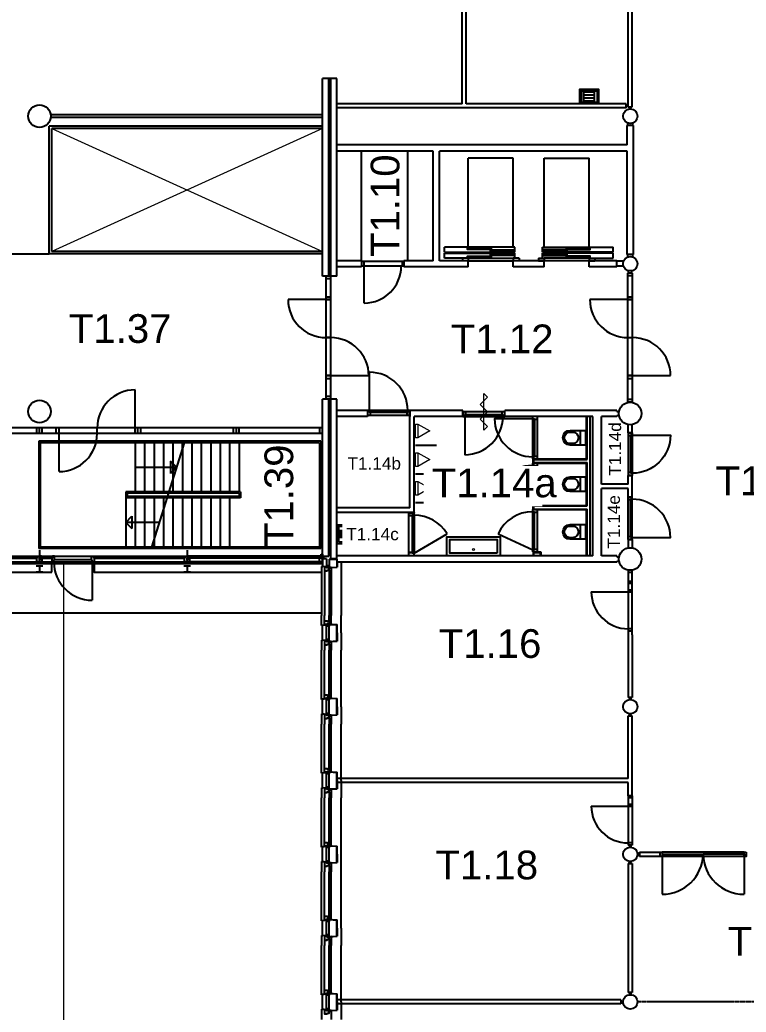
# Model space of a CAD drawing. Header units: millimetres. Extents: x 23647 to 142943, y 5934 to 71269.
# Drawn here: x 83399 to 101102, y 34670 to 58868 of the extents above; entities that cross this region are included whole.
import ezdxf
from ezdxf.enums import TextEntityAlignment as Align

# ---------------------------------------------------------------- set-up
doc = ezdxf.new("R2010")
doc.units = ezdxf.units.MM
doc.linetypes.add('HIDDEN2', pattern=[4.7625, 3.175, -1.5875])
doc.layers.get('0').update_dxf_attribs({"linetype": 'CONTINUOUS'})
for name, color, linetype in [('AL2100_BUITENWANDEN', 3, 'CONTINUOUS'), ('AL2200_BINNENWANDEN', 2, 'CONTINUOUS'), ('AL2400_TRAPPEN', 1, 'CONTINUOUS'), ('AL2800_KONSTRUKTIES', 1, 'CONTINUOUS'), ('AL3100_BUITENWANDOPENING', 1, 'CONTINUOUS'), ('AL3200_BINNENWANDOPENING', 1, 'CONTINUOUS'), ('AL3500_TOEBEHOREN-KOZIJNEN', 1, 'CONTINUOUS'), ('AL4600_RUIMTENUMMERS', 2, 'CONTINUOUS'), ('AL6600_LIFTEN-DISTRIBUTIE', 3, 'CONTINUOUS'), ('AL7200_INR-GEBRUIKSRUIMTEN', 1, 'CONTINUOUS'), ('AL7400_SANITAIR', 1, 'CONTINUOUS'), ('AL8100_INRVERKEERSRUIMTE', 250, 'HIDDEN2')]:
    doc.layers.add(name, color=color, linetype=linetype)
doc.layers.add('AL2300-VLOEREN', color=8, linetype='CONTINUOUS', lineweight=0)
doc.styles.add('Arial', font='arial.ttf')

# ---------------------------------------------------------------- blocks, each defined once
blk = doc.blocks.new('AH74UG')
for p, q in [((-131, -40), (-131, -320)), ((-131, -65), (131, -65)), ((-131, -140), (131, -140)), ((-131, -214), (131, -214)), ((131, -40), (131, -320)), ((-131, -289), (131, -289))]:
    blk.add_line(p, q)
blk.add_lwpolyline([(-230, 0), (230, 0), (230, -40), (-230, -40)], close=True)
for points in [[(230, -40), (230, -360), (-230, -360), (-230, -40)], [(190, -40), (190, -320), (-190, -320), (-190, -40)]]:
    blk.add_lwpolyline(points)
blk = doc.blocks.new('AH28HA16')
for points in [[(-80, 76), (80, 76)], [(0, -76), (0, 76)], [(-80, -76), (80, -76)]]:
    blk.add_lwpolyline(points)
blk = doc.blocks.new('WAND TOILET')
at = {"linetype": 'Continuous'}
blk.add_line((120, -180), (120, 180), dxfattribs=at)
for points in [[(370, 180), (0, 180), (0, -180), (370, -180, 1)], [(370, -140, 1), (370, 140), (310, 140, 1), (310, -140)]]:
    blk.add_lwpolyline(points, format="xyb", close=True, dxfattribs=at)
blk = doc.blocks.new('deur2')
at = {"color": 0}
for points in [[(234795, 62689), (234795, 62589), (234745, 62589), (234745, 62689)], [(236845, 62689), (236845, 62589), (236795, 62589), (236795, 62689)]]:
    blk.add_lwpolyline(points, close=True, dxfattribs=at)
at = {"color": 0, "flags": 128}
for points in [[(234795, 62639), (234795, 61664)], [(234795, 62639), (235795, 62639)], [(236795, 62639), (235795, 62639)], [(236795, 62639), (236795, 61664)]]:
    blk.add_lwpolyline(points, dxfattribs=at)
at = {"color": 0}
for centre, start, end in [((234798, 62661), 269.7918, 358.7578), ((236791, 62661), 181.2422, 270.2082)]:
    blk.add_arc(centre, 997, start, end, dxfattribs=at)

msp = doc.modelspace()

# ---------------------------------------------------------------- linework, layer by layer
at = {"layer": 'AL2100_BUITENWANDEN'}
for p, q in [((90777, 52619), (90777, 57439)), ((91127, 57439), (90777, 57439)), ((90927, 52619), (90927, 57439)), ((90977, 52619), (90977, 57439)), ((91127, 52619), (91127, 57439)), ((90927, 52619), (90777, 52619)), ((91127, 52619), (90977, 52619)), ((90777, 45788), (90777, 49619)), ((90927, 49619), (90777, 49619)), ((90927, 45788), (90927, 49619)), ((90977, 45724), (90977, 49619)), ((91127, 49619), (90977, 49619)), ((91127, 45724), (91127, 49619)), ((90777, 45788), (90927, 45788)), ((90882, 45528), (90755, 45541)), ((90755, 45541), (90755, 44344)), ((90881, 45525), (90755, 45538)), ((90777, 45728), (90777, 45543)), ((90877, 45728), (90777, 45728)), ((90877, 45529), (90781, 45538)), ((90877, 45728), (90877, 45529)), ((90937, 45714), (90937, 45512)), ((90937, 45714), (91127, 45714)), ((90937, 45512), (91127, 45522)), ((90937, 45509), (91130, 45519)), ((91127, 45724), (90977, 45724)), ((91127, 45714), (91127, 45522)), ((91130, 45644), (91130, 45519)), ((91230, 45644), (91230, 44344)), ((90755, 44096), (90755, 44344)), ((91230, 43919), (91230, 44344)), ((90881, 44112), (90755, 44099)), ((90882, 44109), (90755, 44096)), ((90777, 43743), (90777, 44094)), ((90877, 44109), (90781, 44099)), ((90877, 43729), (90877, 44109)), ((90937, 44129), (91130, 44119)), ((90937, 43712), (90937, 44126)), ((90937, 44126), (91127, 44116)), ((91127, 43722), (91127, 44116)), ((91130, 43919), (91130, 44119)), ((91130, 43919), (91130, 43719)), ((91230, 43919), (91230, 43493)), ((90755, 43741), (90755, 43493)), ((90882, 43728), (90755, 43741)), ((90881, 43725), (90755, 43738)), ((90877, 43729), (90781, 43738)), ((90937, 43712), (91127, 43722)), ((90937, 43709), (91130, 43719)), ((90755, 42296), (90755, 42544)), ((91230, 42119), (91230, 42544)), ((90881, 42312), (90755, 42299)), ((90882, 42309), (90755, 42296)), ((90777, 41943), (90777, 42294)), ((90877, 42309), (90781, 42299)), ((90877, 41929), (90877, 42309)), ((90937, 42329), (91130, 42319)), ((90937, 41912), (90937, 42326)), ((90937, 42326), (91127, 42316)), ((91127, 41922), (91127, 42316)), ((91130, 42119), (91130, 42319)), ((91130, 42119), (91130, 41919)), ((91230, 42119), (91230, 41693)), ((90755, 41941), (90755, 41693)), ((90882, 41928), (90755, 41941)), ((90881, 41925), (90755, 41938)), ((90877, 41929), (90781, 41938)), ((90937, 41912), (91127, 41922)), ((90937, 41909), (91130, 41919)), ((90755, 40496), (90755, 40744)), ((91230, 40319), (91230, 40744)), ((90881, 40512), (90755, 40499)), ((90882, 40509), (90755, 40496)), ((90777, 40143), (90777, 40494)), ((90877, 40509), (90781, 40499)), ((90877, 40129), (90877, 40509)), ((90937, 40529), (91130, 40519)), ((90937, 40112), (90937, 40526)), ((90937, 40526), (91127, 40516)), ((91127, 40122), (91127, 40516)), ((91130, 40319), (91130, 40519)), ((91130, 40319), (91130, 40119)), ((91230, 40319), (91230, 39893)), ((90755, 40141), (90755, 39893)), ((90882, 40128), (90755, 40141)), ((90881, 40125), (90755, 40138)), ((90877, 40129), (90781, 40138)), ((90937, 40112), (91127, 40122)), ((90937, 40109), (91130, 40119)), ((90755, 38696), (90755, 38944)), ((90937, 38729), (91130, 38719)), ((90937, 38312), (90937, 38726)), ((90937, 38726), (91127, 38716)), ((91130, 38519), (91130, 38719)), ((91230, 38093), (91230, 38944)), ((90881, 38712), (90755, 38699)), ((90882, 38709), (90755, 38696)), ((90777, 38343), (90777, 38694)), ((90877, 38709), (90781, 38699)), ((90877, 38329), (90877, 38709)), ((91127, 38322), (91127, 38716)), ((91130, 38519), (91130, 38319)), ((90755, 38341), (90755, 38093)), ((90882, 38328), (90755, 38341)), ((90881, 38325), (90755, 38338)), ((90877, 38329), (90781, 38338)), ((90937, 38312), (91127, 38322)), ((90937, 38309), (91130, 38319)), ((90755, 36896), (90755, 37144)), ((91230, 36719), (91230, 37144)), ((90881, 36912), (90755, 36899)), ((90882, 36909), (90755, 36896)), ((90777, 36543), (90777, 36894)), ((90877, 36909), (90781, 36899)), ((90877, 36529), (90877, 36909)), ((90937, 36929), (91130, 36919)), ((90937, 36512), (90937, 36926)), ((90937, 36926), (91127, 36916)), ((91127, 36522), (91127, 36916)), ((91130, 36719), (91130, 36919)), ((90755, 36541), (90755, 36293)), ((90882, 36528), (90755, 36541)), ((91130, 36719), (91130, 36519)), ((91230, 36719), (91230, 36293)), ((90881, 36525), (90755, 36538)), ((90877, 36529), (90781, 36538)), ((90937, 36512), (91127, 36522)), ((90937, 36509), (91130, 36519)), ((90755, 35096), (90755, 35344)), ((91230, 34919), (91230, 35344)), ((90881, 35112), (90755, 35099)), ((90882, 35109), (90755, 35096)), ((90777, 34743), (90777, 35094)), ((90877, 35109), (90781, 35099)), ((90877, 34729), (90877, 35109)), ((90937, 35129), (91130, 35119)), ((90937, 34712), (90937, 35126)), ((90937, 35126), (91127, 35116)), ((91127, 34722), (91127, 35116)), ((91130, 34919), (91130, 35119)), ((91130, 34919), (91130, 34719)), ((91230, 34919), (91230, 34493)), ((90755, 34741), (90755, 34493)), ((90882, 34728), (90755, 34741)), ((90881, 34725), (90755, 34738)), ((90877, 34729), (90781, 34738)), ((90937, 34712), (91127, 34722)), ((90937, 34709), (91130, 34719))]:
    msp.add_line(p, q, dxfattribs=at)
for centre, radius in [((83877, 56519), 275), ((98277, 56519), 175), ((98277, 52919), 175), ((83877, 49319), 275), ((98277, 42119), 175), ((98277, 38519), 175), ((98277, 34919), 175)]:
    msp.add_circle(centre, radius, dxfattribs=at)
at = {"layer": 'AL2100_BUITENWANDEN', "ltscale": 50}
for centre in [(98277, 49269), (98277, 45719)]:
    msp.add_circle(centre, 275, dxfattribs=at)
at = {"layer": 'AL2100_BUITENWANDEN'}
for centre, start, end in [((90782, 45543), 180, 264.2894), ((90782, 44094), 95.7106, 180), ((90782, 43743), 180, 264.2894), ((90782, 42294), 95.7106, 180), ((90782, 41943), 180, 264.2894), ((90782, 40494), 95.7106, 180), ((90782, 40143), 180, 264.2894), ((90782, 38694), 95.7106, 180), ((90782, 38343), 180, 264.2894), ((90782, 36894), 95.7106, 180), ((90782, 36543), 180, 264.2894), ((90782, 35094), 95.7106, 180), ((90782, 34743), 180, 264.2894)]:
    msp.add_arc(centre, 5, start, end, dxfattribs=at)
at = {"layer": 'AL2200_BINNENWANDEN'}
for p, q in [((94177, 56819), (94177, 61344)), ((94277, 56819), (94277, 61344)), ((98227, 56744), (98227, 59894)), ((98327, 56744), (98327, 59894)), ((94177, 56819), (91127, 56819)), ((98177, 56719), (91127, 56719)), ((98177, 56819), (94277, 56819)), ((98177, 56719), (98177, 56819)), ((98227, 56787), (98177, 56787)), ((98227, 56751), (98177, 56751)), ((98227, 56744), (98327, 56744)), ((98259, 56693), (98259, 56744)), ((98295, 56693), (98295, 56744)), ((90777, 56549), (84150, 56549)), ((90777, 56489), (84150, 56489)), ((84117, 53159), (84117, 56279)), ((90777, 56279), (84117, 56279)), ((84177, 53219), (84177, 56219)), ((90777, 56219), (84177, 56219)), ((98352, 56294), (98202, 56294)), ((98202, 55819), (98202, 56294)), ((98217, 56294), (98217, 56354)), ((98337, 56294), (98337, 56354)), ((98352, 53144), (98352, 56294)), ((98202, 55819), (91127, 55819)), ((93477, 55669), (91127, 55669)), ((93477, 52994), (93477, 55669)), ((93627, 52994), (93627, 55669)), ((98202, 55669), (93627, 55669)), ((98202, 53144), (98202, 55669)), ((90777, 53159), (84117, 53159)), ((90777, 53219), (84177, 53219)), ((98352, 53144), (98202, 53144)), ((98217, 53083), (98217, 53144)), ((98337, 53083), (98337, 53144)), ((91727, 52994), (91127, 52994)), ((91727, 52844), (91127, 52844)), ((91727, 52994), (91727, 52844)), ((91727, 52994), (91727, 52844)), ((92761, 52844), (92761, 52994)), ((93477, 52994), (92761, 52994)), ((92761, 52994), (92761, 52844)), ((94327, 52844), (92761, 52844)), ((94327, 52994), (93627, 52994)), ((94327, 52844), (94327, 52994)), ((95427, 52844), (95427, 52994)), ((96177, 52994), (95427, 52994)), ((96177, 52844), (95427, 52844)), ((96177, 52844), (96177, 52994)), ((97277, 52844), (97277, 52994)), ((97952, 52994), (97277, 52994)), ((97952, 52844), (97277, 52844)), ((97952, 52844), (97952, 52994)), ((98227, 47759), (98327, 47759)), ((98227, 47229), (98327, 47229)), ((98227, 46195), (98327, 46195)), ((91127, 45714), (91127, 45724)), ((98227, 44919), (98327, 44919)), ((98327, 44019), (98227, 44019)), ((98227, 43969), (98227, 42345)), ((98327, 43869), (98327, 43969)), ((98327, 43869), (98327, 42345)), ((98327, 42345), (98227, 42345)), ((98327, 42345), (98227, 42345)), ((98327, 42345), (98227, 42345)), ((98259, 42345), (98259, 42294)), ((98295, 42345), (98295, 42294)), ((98327, 41894), (98227, 41894)), ((98227, 41894), (98327, 41894)), ((98227, 40369), (98227, 41894)), ((98259, 41894), (98259, 41945)), ((98295, 41894), (98295, 41945)), ((98327, 39945), (98327, 41894)), ((98227, 40369), (91127, 40369)), ((98227, 40269), (91127, 40269)), ((98227, 39945), (98227, 40269)), ((98327, 39945), (98227, 39945)), ((98227, 39695), (98327, 39695)), ((98259, 38745), (98259, 38694)), ((98295, 38745), (98295, 38694)), ((98502, 38537), (98451, 38537)), ((98502, 38501), (98451, 38501)), ((98502, 38469), (98502, 38569)), ((98502, 38569), (99002, 38569)), ((98227, 38294), (98227, 35145)), ((98327, 38294), (98227, 38294)), ((98227, 38294), (98327, 38294)), ((98259, 38294), (98259, 38345)), ((98295, 38294), (98295, 38345)), ((98327, 38294), (98327, 35145)), ((99002, 38469), (98502, 38469)), ((98327, 35145), (98227, 35145)), ((98259, 35145), (98259, 35094)), ((98295, 35145), (98295, 35094)), ((98051, 34969), (91127, 34969)), ((98051, 34869), (91127, 34869)), ((98051, 34969), (98051, 34869)), ((98051, 34937), (98102, 34937)), ((98051, 34901), (98102, 34901))]:
    msp.add_line(p, q, dxfattribs=at)
at = {"layer": 'AL2200_BINNENWANDEN', "ltscale": 50}
for p, q in [((91873, 49344), (91127, 49344)), ((91873, 49194), (91127, 49194)), ((91873, 49344), (91873, 49194)), ((94193, 49344), (92903, 49344)), ((92903, 49344), (92903, 49194)), ((92903, 46964), (92903, 49194)), ((94193, 49194), (93013, 49194)), ((93013, 46854), (93013, 49194)), ((94193, 49194), (94193, 49344)), ((97952, 49344), (95223, 49344)), ((95223, 49194), (95223, 49344)), ((97363, 49194), (95223, 49194)), ((97213, 48160), (97213, 49194)), ((97225, 48147), (97225, 49194)), ((97300, 45794), (97300, 49194)), ((97363, 45794), (97363, 49194)), ((97952, 49194), (97577, 49194)), ((97577, 47549), (97577, 49194)), ((97952, 49319), (97952, 49344)), ((97952, 49319), (98006, 49319)), ((97952, 49194), (97952, 49219)), ((97952, 49219), (98006, 49219)), ((98227, 48793), (98227, 48998)), ((98327, 48793), (98327, 48998)), ((98227, 48793), (98327, 48793)), ((95899, 48160), (96013, 48160)), ((95899, 48160), (95899, 48060)), ((95909, 48160), (97213, 48160)), ((95909, 48160), (95909, 48060)), ((95899, 48060), (96013, 48060)), ((95909, 48060), (97213, 48060)), ((95921, 48147), (97225, 48147)), ((95921, 48147), (95921, 48072)), ((95921, 48072), (97225, 48072)), ((97213, 47026), (97213, 48060)), ((97225, 47013), (97225, 48072)), ((98227, 47549), (98227, 47759)), ((98327, 47229), (98327, 47759)), ((98227, 47549), (97577, 47549)), ((97577, 45794), (97577, 47439)), ((98227, 47439), (97577, 47439)), ((98227, 47363), (98227, 47439)), ((98227, 47229), (98227, 47439)), ((92903, 46964), (91127, 46964)), ((95899, 47026), (95899, 46926)), ((95909, 47026), (97213, 47026)), ((95909, 47026), (95909, 46926)), ((95921, 47013), (97225, 47013)), ((95921, 47013), (95921, 46938)), ((93013, 46854), (91127, 46854)), ((92874, 46839), (92874, 46854)), ((92874, 46839), (93013, 46839)), ((93013, 46854), (93013, 46839)), ((95909, 46926), (97213, 46926)), ((95921, 46938), (97225, 46938)), ((97213, 45794), (97213, 46926)), ((97225, 45794), (97225, 46938)), ((98227, 46195), (98227, 45989)), ((98327, 46195), (98327, 45994)), ((97363, 45794), (91127, 45794)), ((92874, 45809), (92874, 45794)), ((92874, 45809), (93013, 45809)), ((93013, 45809), (93013, 45794)), ((95909, 45892), (95909, 45794)), ((95909, 45892), (96096, 45892)), ((95921, 45879), (95921, 45794)), ((95921, 45879), (96084, 45879)), ((96084, 45879), (96084, 45794)), ((96096, 45892), (96096, 45794)), ((97952, 45794), (97577, 45794)), ((97952, 45794), (97952, 45769)), ((97952, 45769), (98006, 45769)), ((97952, 45644), (91130, 45644)), ((97952, 45669), (97952, 45644)), ((97952, 45669), (98006, 45669))]:
    msp.add_line(p, q, dxfattribs=at)
at = {"layer": 'AL2200_BINNENWANDEN', "color": 177, "true_color": 0x293189}
for p, q in [((98502, 38569), (98502, 38469)), ((98502, 38469), (98502, 38569))]:
    msp.add_line(p, q, dxfattribs=at)
at = {"layer": 'AL2300-VLOEREN'}
for p, q in [((90777, 56219), (84177, 53219)), ((84177, 56219), (90777, 53219))]:
    msp.add_line(p, q, dxfattribs=at)
msp.add_lwpolyline([(90997, 27419), (90997, 22059), (84467, 22059), (84467, 45649), (72427, 45649), (72427, 27339), (69777, 27339), (69777, 20219), (69597, 20219), (69597, 9169), (76367, 9169), (76367, 15429), (83227, 15429), (83227, 9169), (109278, 9169), (112321, 27419), (90997, 27419)], dxfattribs=at)
at = {"layer": 'AL2400_TRAPPEN'}
for p, q in [((90737, 48590), (83860, 48590)), ((83860, 48590), (83860, 45978)), ((90703, 48556), (83894, 48556)), ((83894, 48556), (83894, 46012)), ((86211, 48556), (86211, 47358)), ((86441, 48556), (86441, 47358)), ((87405, 48556), (86608, 46012)), ((86671, 48556), (86671, 47358)), ((86901, 48556), (86901, 47358)), ((87131, 48556), (87131, 47581)), ((87361, 48377), (87361, 48556)), ((87361, 48556), (87361, 47358)), ((87591, 48556), (87591, 47358)), ((87821, 48556), (87821, 47358)), ((88051, 48556), (88051, 47358)), ((88281, 48556), (88281, 47358)), ((88511, 48556), (88511, 47358)), ((88741, 48556), (88741, 47358)), ((90703, 48556), (90703, 46012)), ((90737, 48590), (90737, 45978)), ((86211, 47957), (87217, 47957)), ((87067, 48107), (87067, 47807)), ((87217, 47957), (87067, 48107)), ((87217, 47957), (87067, 47807)), ((87131, 47581), (87131, 47358)), ((88775, 47358), (85981, 47358)), ((85981, 47358), (85981, 47210)), ((88775, 47210), (85981, 47210)), ((85981, 47210), (85981, 46012)), ((88741, 47324), (86015, 47324)), ((86015, 47324), (86015, 47244)), ((88741, 47244), (86015, 47244)), ((86211, 47210), (86211, 46012)), ((86441, 47210), (86441, 46012)), ((86671, 47210), (86671, 46012)), ((86901, 47210), (86901, 46012)), ((87131, 47210), (87131, 46012)), ((87361, 47210), (87361, 46012)), ((87591, 47210), (87591, 46012)), ((87821, 47210), (87821, 46012)), ((88051, 47210), (88051, 46012)), ((88281, 47210), (88281, 46012)), ((88511, 47210), (88511, 46012)), ((88741, 47324), (88741, 47244)), ((88775, 47358), (88775, 47210)), ((85981, 46611), (86131, 46761)), ((86131, 46761), (86131, 46461)), ((86796, 46611), (85981, 46611)), ((85981, 46611), (86131, 46461)), ((90737, 45978), (83860, 45978)), ((90703, 46012), (83894, 46012))]:
    msp.add_line(p, q, dxfattribs=at)
at = {"layer": 'AL2800_KONSTRUKTIES'}
for p, q in [((83877, 45938), (83877, 45788)), ((87477, 45938), (87477, 45788))]:
    msp.add_line(p, q, dxfattribs=at)
msp.add_lwpolyline([(84177, 45397), (84177, 45649), (85211, 45649), (85211, 45397), (90752, 45397), (90752, 44397), (70777, 44397), (70777, 20219), (69777, 20219), (69777, 45397), (75343, 45397), (75343, 45649), (76377, 45649), (76377, 45397)], close=True, dxfattribs=at)
at = {"layer": 'AL3100_BUITENWANDOPENING'}
for p, q in [((80327, 45788), (83827, 45788)), ((80344, 45737), (83810, 45737)), ((83810, 45649), (83810, 45737)), ((83810, 45737), (83827, 45737)), ((83827, 45737), (83827, 45788)), ((83827, 45788), (83877, 45788)), ((83867, 45748), (83877, 45748)), ((83867, 45748), (83867, 45689)), ((83927, 45788), (83877, 45788)), ((83877, 45788), (83877, 45748)), ((83887, 45748), (83877, 45748)), ((83887, 45748), (83887, 45689)), ((83927, 45788), (87427, 45788)), ((83927, 45737), (83927, 45788)), ((83944, 45737), (83927, 45737)), ((83944, 45737), (84177, 45737)), ((83944, 45649), (83944, 45737)), ((84194, 45737), (84177, 45737)), ((84177, 45737), (84177, 45649)), ((84244, 45788), (84194, 45788)), ((84194, 45788), (84194, 45737)), ((84244, 45700), (84244, 45788)), ((85144, 45788), (85194, 45788)), ((85144, 45700), (85144, 45788)), ((85194, 45788), (85194, 45737)), ((85194, 45737), (85211, 45737)), ((85211, 45737), (87410, 45737)), ((85211, 45737), (85211, 45649)), ((87410, 45649), (87410, 45737)), ((87410, 45737), (87427, 45737)), ((87427, 45737), (87427, 45788)), ((87427, 45788), (87477, 45788)), ((87467, 45748), (87477, 45748)), ((87467, 45748), (87467, 45689)), ((87527, 45788), (87477, 45788)), ((87477, 45788), (87477, 45748)), ((87487, 45748), (87477, 45748)), ((87487, 45748), (87487, 45689)), ((90717, 45788), (87527, 45788)), ((87527, 45737), (87527, 45788)), ((87544, 45737), (87527, 45737)), ((90700, 45737), (87544, 45737)), ((87544, 45649), (87544, 45737)), ((90742, 45838), (90777, 45838)), ((90742, 45788), (90742, 45838)), ((90764, 45788), (90742, 45788)), ((90777, 45792), (90764, 45792)), ((90764, 45792), (90764, 45788)), ((90777, 45838), (90777, 45792)), ((69787, 45608), (90767, 45608)), ((80344, 45649), (83810, 45649)), ((83877, 45649), (83810, 45649)), ((83877, 45689), (83867, 45689)), ((83877, 45689), (83887, 45689)), ((83877, 45689), (83877, 45649)), ((83877, 45649), (83944, 45649)), ((83944, 45649), (87410, 45649)), ((84177, 45649), (84227, 45649)), ((84227, 45700), (84244, 45700)), ((84227, 45649), (84227, 45700)), ((85144, 45700), (84244, 45700)), ((85161, 45700), (85144, 45700)), ((85161, 45649), (85161, 45700)), ((85211, 45649), (85161, 45649)), ((85161, 45649), (85161, 44715)), ((87477, 45649), (87410, 45649)), ((87477, 45689), (87467, 45689)), ((87477, 45689), (87487, 45689)), ((87477, 45689), (87477, 45649)), ((87477, 45649), (87544, 45649)), ((90700, 45649), (87544, 45649)), ((90767, 45649), (90767, 45608)), ((90941, 45499), (90937, 45499)), ((90937, 45499), (90937, 45494)), ((90937, 45494), (90987, 45494)), ((90987, 45511), (90941, 45509)), ((90941, 45509), (90941, 45499)), ((90987, 45494), (90987, 45511)), ((90987, 45494), (90987, 44344)), ((90823, 45429), (90823, 44344)), ((90937, 45446), (90937, 44344)), ((90823, 44209), (90823, 44344)), ((90937, 44192), (90937, 44344)), ((90987, 44144), (90987, 44344)), ((90937, 44139), (90937, 44144)), ((90937, 44144), (90987, 44144)), ((90941, 44139), (90937, 44139)), ((90941, 44128), (90941, 44139)), ((90987, 44126), (90941, 44128)), ((90987, 44144), (90987, 44126)), ((90823, 43629), (90823, 43493)), ((90941, 43699), (90937, 43699)), ((90937, 43699), (90937, 43694)), ((90937, 43694), (90987, 43694)), ((90937, 43646), (90937, 43493)), ((90987, 43711), (90941, 43709)), ((90941, 43709), (90941, 43699)), ((90987, 43694), (90987, 43711)), ((90987, 43694), (90987, 43493)), ((90755, 42544), (90755, 43493)), ((90823, 42544), (90823, 43493)), ((90937, 42544), (90937, 43493)), ((90987, 42544), (90987, 43493)), ((91230, 42544), (91230, 43493)), ((90823, 42409), (90823, 42544)), ((90937, 42392), (90937, 42544)), ((90987, 42344), (90987, 42544)), ((90937, 42339), (90937, 42344)), ((90937, 42344), (90987, 42344)), ((90941, 42339), (90937, 42339)), ((90941, 42328), (90941, 42339)), ((90987, 42326), (90941, 42328)), ((90987, 42344), (90987, 42326)), ((90941, 41899), (90937, 41899)), ((90937, 41899), (90937, 41894)), ((90937, 41894), (90987, 41894)), ((90987, 41911), (90941, 41909)), ((90941, 41909), (90941, 41899)), ((90987, 41894), (90987, 41911)), ((90987, 41894), (90987, 41693)), ((90755, 40744), (90755, 41693)), ((90823, 41829), (90823, 41693)), ((90823, 40744), (90823, 41693)), ((90937, 41846), (90937, 41693)), ((90937, 40744), (90937, 41693)), ((90987, 40744), (90987, 41693)), ((91230, 40744), (91230, 41693)), ((90823, 40609), (90823, 40744)), ((90937, 40592), (90937, 40744)), ((90987, 40544), (90987, 40744)), ((90937, 40539), (90937, 40544)), ((90937, 40544), (90987, 40544)), ((90941, 40539), (90937, 40539)), ((90941, 40528), (90941, 40539)), ((90987, 40526), (90941, 40528)), ((90987, 40544), (90987, 40526)), ((90823, 40029), (90823, 39893)), ((90941, 40099), (90937, 40099)), ((90937, 40099), (90937, 40094)), ((90937, 40094), (90987, 40094)), ((90937, 40046), (90937, 39893)), ((90987, 40111), (90941, 40109)), ((90941, 40109), (90941, 40099)), ((90987, 40094), (90987, 40111)), ((90987, 40094), (90987, 39893)), ((90755, 38944), (90755, 39893)), ((90823, 38944), (90823, 39893)), ((90937, 38944), (90937, 39893)), ((90987, 38944), (90987, 39893)), ((91230, 38944), (91230, 39893)), ((90823, 38809), (90823, 38944)), ((90937, 38792), (90937, 38944)), ((90937, 38739), (90937, 38744)), ((90937, 38744), (90987, 38744)), ((90941, 38739), (90937, 38739)), ((90941, 38728), (90941, 38739)), ((90987, 38726), (90941, 38728)), ((90987, 38744), (90987, 38944)), ((90987, 38744), (90987, 38726)), ((90941, 38299), (90937, 38299)), ((90937, 38299), (90937, 38294)), ((90937, 38294), (90987, 38294)), ((90937, 38246), (90937, 38093)), ((90987, 38311), (90941, 38309)), ((90941, 38309), (90941, 38299)), ((90987, 38294), (90987, 38311)), ((90987, 38294), (90987, 38093)), ((90755, 37144), (90755, 38093)), ((90823, 38229), (90823, 38093)), ((90823, 37144), (90823, 38093)), ((90937, 37144), (90937, 38093)), ((90987, 37144), (90987, 38093)), ((91230, 37144), (91230, 38093)), ((90823, 37009), (90823, 37144)), ((90937, 36992), (90937, 37144)), ((90987, 36944), (90987, 37144)), ((90937, 36939), (90937, 36944)), ((90937, 36944), (90987, 36944)), ((90941, 36939), (90937, 36939)), ((90941, 36928), (90941, 36939)), ((90987, 36926), (90941, 36928)), ((90987, 36944), (90987, 36926)), ((90823, 36429), (90823, 36293)), ((90941, 36499), (90937, 36499)), ((90937, 36499), (90937, 36494)), ((90937, 36494), (90987, 36494)), ((90937, 36446), (90937, 36293)), ((90987, 36511), (90941, 36509)), ((90941, 36509), (90941, 36499)), ((90987, 36494), (90987, 36511)), ((90987, 36494), (90987, 36293)), ((90755, 35344), (90755, 36293)), ((90823, 35344), (90823, 36293)), ((90937, 35344), (90937, 36293)), ((90987, 35344), (90987, 36293)), ((91230, 35344), (91230, 36293)), ((90823, 35209), (90823, 35344)), ((90937, 35192), (90937, 35344)), ((90987, 35144), (90987, 35344)), ((90937, 35139), (90937, 35144)), ((90937, 35144), (90987, 35144)), ((90941, 35139), (90937, 35139)), ((90941, 35128), (90941, 35139)), ((90987, 35126), (90941, 35128)), ((90987, 35144), (90987, 35126)), ((90941, 34699), (90937, 34699)), ((90937, 34699), (90937, 34694)), ((90937, 34694), (90987, 34694)), ((90987, 34711), (90941, 34709)), ((90941, 34709), (90941, 34699)), ((90987, 34694), (90987, 34711)), ((90987, 34694), (90987, 34493))]:
    msp.add_line(p, q, dxfattribs=at)
for points in [[(90767, 45649), (90700, 45649), (90700, 45737), (90717, 45737), (90717, 45788), (90752, 45788), (90752, 45729), (90767, 45729)], [(90757, 45788), (90802, 45788), (90802, 45733), (90757, 45733)], [(90823, 45519), (90823, 45429), (90886, 45429), (90886, 45446), (90937, 45446), (90937, 45504), (90878, 45504), (90878, 45519)], [(90937, 45509), (90937, 45554), (90882, 45554), (90882, 45509)], [(90823, 44119), (90823, 44209), (90886, 44209), (90886, 44192), (90937, 44192), (90937, 44134), (90878, 44134), (90878, 44119)], [(90937, 44129), (90937, 44084), (90882, 44084), (90882, 44129)], [(90823, 43719), (90823, 43629), (90886, 43629), (90886, 43646), (90937, 43646), (90937, 43704), (90878, 43704), (90878, 43719)], [(90937, 43709), (90937, 43754), (90882, 43754), (90882, 43709)], [(90823, 42319), (90823, 42409), (90886, 42409), (90886, 42392), (90937, 42392), (90937, 42334), (90878, 42334), (90878, 42319)], [(90937, 42329), (90937, 42284), (90882, 42284), (90882, 42329)], [(90823, 41919), (90823, 41829), (90886, 41829), (90886, 41846), (90937, 41846), (90937, 41904), (90878, 41904), (90878, 41919)], [(90937, 41909), (90937, 41954), (90882, 41954), (90882, 41909)], [(90823, 40519), (90823, 40609), (90886, 40609), (90886, 40592), (90937, 40592), (90937, 40534), (90878, 40534), (90878, 40519)], [(90937, 40529), (90937, 40484), (90882, 40484), (90882, 40529)], [(90823, 40119), (90823, 40029), (90886, 40029), (90886, 40046), (90937, 40046), (90937, 40104), (90878, 40104), (90878, 40119)], [(90937, 40109), (90937, 40154), (90882, 40154), (90882, 40109)], [(90823, 38719), (90823, 38809), (90886, 38809), (90886, 38792), (90937, 38792), (90937, 38734), (90878, 38734), (90878, 38719)], [(90937, 38729), (90937, 38684), (90882, 38684), (90882, 38729)], [(90823, 38319), (90823, 38229), (90886, 38229), (90886, 38246), (90937, 38246), (90937, 38304), (90878, 38304), (90878, 38319)], [(90937, 38309), (90937, 38354), (90882, 38354), (90882, 38309)], [(90823, 36919), (90823, 37009), (90886, 37009), (90886, 36992), (90937, 36992), (90937, 36934), (90878, 36934), (90878, 36919)], [(90937, 36929), (90937, 36884), (90882, 36884), (90882, 36929)], [(90937, 36509), (90937, 36554), (90882, 36554), (90882, 36509)], [(90823, 36519), (90823, 36429), (90886, 36429), (90886, 36446), (90937, 36446), (90937, 36504), (90878, 36504), (90878, 36519)], [(90823, 35119), (90823, 35209), (90886, 35209), (90886, 35192), (90937, 35192), (90937, 35134), (90878, 35134), (90878, 35119)], [(90937, 35129), (90937, 35084), (90882, 35084), (90882, 35129)], [(90823, 34719), (90823, 34629), (90886, 34629), (90886, 34646), (90937, 34646), (90937, 34704), (90878, 34704), (90878, 34719)], [(90937, 34709), (90937, 34754), (90882, 34754), (90882, 34709)]]:
    msp.add_lwpolyline(points, close=True, dxfattribs=at)
msp.add_arc((85161, 45649), 934, 180, 270, dxfattribs=at)
at = {"layer": 'AL3200_BINNENWANDOPENING'}
for p, q in [((92761, 52976), (91727, 52976)), ((91727, 52976), (91727, 52862)), ((92761, 52862), (91727, 52862)), ((91794, 51962), (91794, 52976)), ((92721, 52976), (92721, 52862)), ((92761, 52976), (92761, 52862)), ((98112, 52979), (97952, 52979)), ((98112, 52859), (97952, 52859)), ((90977, 52619), (90863, 52619)), ((90863, 49619), (90863, 52619)), ((90977, 52552), (90863, 52552)), ((90977, 49619), (90977, 52619)), ((98334, 52694), (98220, 52694)), ((98220, 49544), (98220, 52694)), ((98334, 52627), (98220, 52627)), ((98235, 52694), (98235, 52749)), ((98319, 52694), (98319, 52749)), ((98334, 49544), (98334, 52694)), ((90977, 52046), (89935, 52046)), ((90863, 52113), (90977, 52113)), ((90863, 52046), (90977, 52046)), ((90863, 52046), (90977, 52046)), ((98334, 52046), (97292, 52046)), ((98220, 52113), (98334, 52113)), ((98220, 52046), (98334, 52046)), ((98220, 52046), (98334, 52046)), ((90863, 51119), (90977, 51119)), ((90977, 51119), (90863, 51119)), ((98220, 51119), (98334, 51119)), ((90977, 50191), (90863, 50191)), ((90863, 50191), (91904, 50191)), ((90863, 50124), (90977, 50124)), ((98334, 50191), (98220, 50191)), ((98220, 50191), (99261, 50191)), ((98220, 50124), (98334, 50124)), ((86210, 48780), (86210, 49846)), ((90977, 49686), (90863, 49686)), ((90977, 49619), (90863, 49619)), ((98334, 49611), (98220, 49611)), ((98334, 49544), (98220, 49544)), ((90777, 48919), (69777, 48919)), ((90777, 48919), (69777, 48919)), ((83810, 48780), (83810, 48919)), ((83877, 48780), (83877, 48919)), ((83944, 48780), (83944, 48919)), ((84288, 48780), (84288, 48919)), ((84355, 47852), (84355, 48919)), ((85282, 48780), (85282, 48912)), ((86277, 48780), (86277, 48919)), ((86344, 48780), (86344, 48919)), ((88610, 48780), (88610, 48919)), ((88677, 48780), (88677, 48919)), ((88744, 48780), (88744, 48919)), ((90710, 48805), (90710, 48919)), ((90710, 48780), (90710, 48919)), ((90777, 48805), (90777, 48919)), ((90777, 48780), (90777, 48919)), ((90777, 48780), (69777, 48780)), ((98327, 45444), (98227, 45444)), ((98227, 45444), (98227, 43969)), ((98327, 45394), (98227, 45394)), ((98327, 43969), (98327, 45444)), ((98327, 45169), (98227, 45169)), ((98327, 45119), (98227, 45119)), ((97327, 44919), (98327, 44919)), ((98227, 44969), (98327, 44969)), ((98327, 44019), (98227, 44019)), ((98227, 43969), (98327, 43969)), ((98227, 39945), (98227, 38745)), ((98227, 39945), (98327, 39945)), ((98327, 39945), (98327, 38745)), ((97327, 39695), (98327, 39695)), ((98327, 39895), (98227, 39895)), ((98227, 39745), (98327, 39745)), ((98327, 38795), (98227, 38795)), ((98327, 38745), (98227, 38745)), ((99002, 38469), (99002, 38569)), ((101052, 38569), (99052, 38569)), ((101052, 38469), (99052, 38469))]:
    msp.add_line(p, q, dxfattribs=at)
at = {"layer": 'AL3200_BINNENWANDOPENING', "ltscale": 50}
for p, q in [((91923, 49344), (91923, 50274)), ((91873, 49344), (92903, 49344)), ((91873, 49344), (91873, 49230)), ((91873, 49230), (92903, 49230)), ((91923, 49344), (91923, 49301)), ((91923, 49301), (92853, 49301)), ((91940, 49301), (91940, 49230)), ((92853, 49301), (92268, 49301)), ((92836, 49301), (92836, 49230)), ((92853, 49344), (92853, 49301)), ((92903, 49344), (92903, 49230)), ((95223, 49308), (94193, 49308)), ((94193, 49194), (94193, 49308)), ((95223, 49194), (94193, 49194)), ((95173, 49237), (94243, 49237)), ((94243, 49194), (94243, 49237)), ((94243, 49237), (94828, 49237)), ((94243, 49194), (94243, 48264)), ((94260, 49237), (94260, 49308)), ((95156, 49237), (95156, 49308)), ((95173, 49194), (95173, 49237)), ((95223, 49194), (95223, 49308)), ((95899, 48160), (95899, 49194)), ((95899, 49142), (95942, 49142)), ((95942, 49142), (95942, 48212)), ((95942, 49127), (96013, 49127)), ((96013, 48160), (96013, 49194)), ((98227, 48793), (98227, 47759)), ((98327, 48793), (98227, 48793)), ((98284, 48726), (98227, 48726)), ((98284, 48741), (98284, 47811)), ((98327, 48741), (98284, 48741)), ((98327, 48793), (98327, 47759)), ((95899, 48212), (95942, 48212)), ((95899, 48160), (96013, 48160)), ((95942, 48227), (96013, 48227)), ((95899, 47026), (95899, 48060)), ((95899, 48060), (96013, 48060)), ((95899, 48008), (95942, 48008)), ((95942, 47078), (95942, 48008)), ((95942, 47993), (96013, 47993)), ((96013, 47026), (96013, 48060)), ((98284, 47826), (98227, 47826)), ((98327, 47759), (98227, 47759)), ((98327, 47759), (98227, 47759)), ((98327, 47811), (98284, 47811)), ((98227, 46195), (98227, 47229)), ((98327, 47229), (98227, 47229)), ((98327, 47229), (98227, 47229)), ((98327, 46195), (98327, 47229)), ((95899, 47078), (95942, 47078)), ((95899, 47026), (96013, 47026)), ((95942, 47093), (96013, 47093)), ((98284, 47162), (98227, 47162)), ((98284, 46247), (98284, 47177)), ((98327, 47177), (98284, 47177)), ((95899, 45892), (95899, 46926)), ((95899, 46926), (96013, 46926)), ((95899, 46874), (95942, 46874)), ((95942, 45944), (95942, 46874)), ((95942, 46859), (96013, 46859)), ((96013, 45892), (96013, 46926)), ((93013, 45859), (93811, 46336)), ((95055, 46336), (95899, 45944)), ((98284, 46262), (98227, 46262)), ((98327, 46247), (98284, 46247)), ((98327, 46195), (98227, 46195)), ((95899, 45944), (95942, 45944)), ((95899, 45892), (96013, 45892)), ((95942, 45959), (96013, 45959))]:
    msp.add_line(p, q, dxfattribs=at)
at = {"layer": 'AL3200_BINNENWANDOPENING', "lineweight": 15, "ltscale": 50}
msp.add_line((94708, 48858), (94708, 49758), dxfattribs=at)
msp.add_lwpolyline([(94708, 48858), (94798, 48948), (94618, 49128), (94798, 49308), (94618, 49488), (94798, 49668), (94708, 49758)], dxfattribs=at)
at = {"layer": 'AL3200_BINNENWANDOPENING', "ltscale": 50}
for points in [[(91873, 49344), (91873, 49230), (92903, 49230), (92903, 49344)], [(95223, 49194), (95223, 49308), (94193, 49308), (94193, 49194)], [(93013, 46839), (92874, 46839), (92874, 45809), (93013, 45809)]]:
    msp.add_lwpolyline(points, close=True, dxfattribs=at)
for points in [[(91923, 49344), (91923, 49301), (92853, 49301), (92853, 49344)], [(91940, 49301), (91923, 49301), (91923, 49344), (92853, 49344), (92853, 49301), (92836, 49301), (92836, 49230), (92836, 49301), (91940, 49301), (91940, 49230)], [(95156, 49237), (95173, 49237), (95173, 49194), (94243, 49194), (94243, 49237), (94260, 49237), (94260, 49308), (94260, 49237), (95156, 49237), (95156, 49308)], [(95173, 49194), (95173, 49237), (94243, 49237), (94243, 49194)], [(92970, 46772), (92970, 46789), (93013, 46789), (93013, 45859), (92970, 45859), (92970, 45876), (92874, 45876), (92970, 45876), (92970, 46772), (92874, 46772)]]:
    msp.add_lwpolyline(points, dxfattribs=at)
for points in [[(95899, 49142), (94969, 49142, 0.414214), (95899, 48212)], [(98327, 48741), (99257, 48741, -0.414214), (98327, 47811)], [(95899, 47078), (94969, 47078, -0.414214), (95899, 48008)], [(98327, 46247), (99257, 46247, 0.414214), (98327, 47177)]]:
    msp.add_lwpolyline(points, format="xyb", dxfattribs=at)
at = {"layer": 'AL3200_BINNENWANDOPENING'}
for centre, radius, start, end in [((91794, 52862), 900, 270, 0), ((90863, 52046), 927, 180, 270), ((98220, 52046), 927, 180, 270), ((90977, 50191), 927, 0, 90), ((98334, 50191), 927, 0, 90), ((86216, 48913), 933, 90.3681, 180.0627), ((84355, 48780), 928, 270, 360), ((98227, 44919), 900, 180, 270), ((98227, 39695), 900, 180, 270)]:
    msp.add_arc(centre, radius, start, end, dxfattribs=at)
at = {"layer": 'AL3200_BINNENWANDOPENING', "ltscale": 50}
for centre, start, end in [((91923, 49344), 0, 90), ((94243, 49194), 270, 0), ((93013, 45859), 30.8557, 90), ((95899, 45944), 89.9999, 155.072)]:
    msp.add_arc(centre, 930, start, end, dxfattribs=at)
at = {"layer": 'AL3500_TOEBEHOREN-KOZIJNEN'}
for points in [[(90882, 44129), (90878, 44129), (90878, 44119), (90882, 44119)], [(90937, 44129), (90937, 44139), (90941, 44139), (90941, 44129)], [(90882, 43709), (90878, 43709), (90878, 43719), (90882, 43719)], [(90937, 43709), (90937, 43699), (90941, 43699), (90941, 43709)], [(90882, 42329), (90878, 42329), (90878, 42319), (90882, 42319)], [(90937, 42329), (90937, 42339), (90941, 42339), (90941, 42329)], [(90882, 41909), (90878, 41909), (90878, 41919), (90882, 41919)], [(90937, 41909), (90937, 41899), (90941, 41899), (90941, 41909)], [(90882, 40529), (90878, 40529), (90878, 40519), (90882, 40519)], [(90937, 40529), (90937, 40539), (90941, 40539), (90941, 40529)], [(90882, 40109), (90878, 40109), (90878, 40119), (90882, 40119)], [(90937, 40109), (90937, 40099), (90941, 40099), (90941, 40109)], [(90882, 38729), (90878, 38729), (90878, 38719), (90882, 38719)], [(90937, 38729), (90937, 38739), (90941, 38739), (90941, 38729)], [(90882, 38309), (90878, 38309), (90878, 38319), (90882, 38319)], [(90937, 38309), (90937, 38299), (90941, 38299), (90941, 38309)], [(90882, 36929), (90878, 36929), (90878, 36919), (90882, 36919)], [(90937, 36929), (90937, 36939), (90941, 36939), (90941, 36929)], [(90882, 36509), (90878, 36509), (90878, 36519), (90882, 36519)], [(90937, 36509), (90937, 36499), (90941, 36499), (90941, 36509)], [(90882, 35129), (90878, 35129), (90878, 35119), (90882, 35119)], [(90937, 35129), (90937, 35139), (90941, 35139), (90941, 35129)], [(90882, 34709), (90878, 34709), (90878, 34719), (90882, 34719)], [(90937, 34709), (90937, 34699), (90941, 34699), (90941, 34709)]]:
    msp.add_lwpolyline(points, close=True, dxfattribs=at)
at = {"layer": 'AL6600_LIFTEN-DISTRIBUTIE'}
for p, q in [((94327, 53324), (94327, 55494)), ((95427, 55494), (94327, 55494)), ((95427, 53324), (95427, 55494)), ((96177, 53324), (96177, 55494)), ((96177, 55494), (97277, 55494)), ((97277, 53324), (97277, 55494)), ((95467, 53324), (93747, 53324)), ((93747, 53204), (93747, 53324)), ((94327, 53324), (94327, 53394)), ((95467, 53204), (95467, 53324)), ((96137, 53324), (97857, 53324)), ((96137, 53204), (96137, 53324)), ((97277, 53324), (97277, 53394)), ((97857, 53204), (97857, 53324)), ((93747, 53204), (95467, 53204)), ((93747, 53174), (95467, 53174)), ((93747, 53054), (93747, 53174)), ((94187, 53054), (93747, 53054)), ((94187, 53054), (94187, 52994)), ((94327, 53054), (94187, 53054)), ((94327, 53054), (95427, 53054)), ((94327, 53054), (94327, 52994)), ((95567, 53054), (95427, 53054)), ((95427, 53054), (95427, 52994)), ((95467, 53054), (95467, 53174)), ((95567, 53054), (95567, 52994)), ((96037, 53054), (96177, 53054)), ((96037, 53054), (96037, 52994)), ((97857, 53204), (96137, 53204)), ((97857, 53174), (96137, 53174)), ((96137, 53054), (96137, 53174)), ((97277, 53054), (96177, 53054)), ((96177, 53054), (96177, 52994)), ((97277, 53054), (97417, 53054)), ((97277, 53054), (97277, 52994)), ((97417, 53054), (97417, 52994)), ((97417, 53054), (97857, 53054)), ((97857, 53054), (97857, 53174)), ((94327, 52994), (94187, 52994)), ((94327, 52994), (95427, 52994)), ((95567, 52994), (95427, 52994)), ((96037, 52994), (96177, 52994)), ((97277, 52994), (96177, 52994)), ((97277, 52994), (97417, 52994))]:
    msp.add_line(p, q, dxfattribs=at)
for points in [[(94887, 53270), (94307, 53270), (94307, 53312), (94887, 53312)], [(95447, 53216), (94867, 53216), (94867, 53258), (95447, 53258)], [(96157, 53216), (96737, 53216), (96737, 53258), (96157, 53258)], [(96717, 53270), (97297, 53270), (97297, 53312), (96717, 53312)], [(94887, 53066), (94307, 53066), (94307, 53108), (94887, 53108)], [(95447, 53120), (94867, 53120), (94867, 53162), (95447, 53162)], [(96157, 53120), (96737, 53120), (96737, 53162), (96157, 53162)], [(96717, 53066), (97297, 53066), (97297, 53108), (96717, 53108)]]:
    msp.add_lwpolyline(points, close=True, dxfattribs=at)
at = {"layer": 'AL7200_INR-GEBRUIKSRUIMTEN'}
for p, q in [((91727, 52994), (91727, 55669)), ((92852, 52994), (92852, 55669))]:
    msp.add_line(p, q, dxfattribs=at)
at = {"layer": 'AL7400_SANITAIR'}
for p, q in [((93043, 48494), (93553, 48494)), ((93043, 47794), (93553, 47794)), ((93043, 47094), (93553, 47094))]:
    msp.add_line(p, q, dxfattribs=at)
at = {"layer": 'AL7400_SANITAIR', "ltscale": 50}
for p, q in [((91437, 46404), (91167, 46404)), ((91437, 46364), (91167, 46364)), ((91437, 46324), (91167, 46324)), ((91437, 46284), (91167, 46284)), ((91437, 46244), (91167, 46244))]:
    msp.add_line(p, q, dxfattribs=at)
at = {"layer": 'AL7400_SANITAIR', "lineweight": 15, "ltscale": 100}
for points in [[(93103, 49011), (93393, 48844), (93103, 48676), (93043, 48676), (93043, 49011), (93103, 49011), (93103, 48676)], [(93103, 48311), (93393, 48144), (93103, 47976), (93043, 47976), (93043, 48311), (93103, 48311), (93103, 47976)], [(93103, 47611), (93393, 47444), (93103, 47276), (93043, 47276), (93043, 47611), (93103, 47611), (93103, 47276)]]:
    msp.add_lwpolyline(points, dxfattribs=at)
at = {"layer": 'AL7400_SANITAIR', "ltscale": 50}
for points in [[(91127, 46099), (91477, 46099), (91477, 46549), (91127, 46549)], [(91167, 46139), (91437, 46139), (91437, 46509), (91167, 46509)], [(95106, 45794), (93806, 45794), (93806, 46264), (95106, 46264)], [(95036, 45864), (93876, 45864), (93876, 46194), (95036, 46194)]]:
    msp.add_lwpolyline(points, close=True, dxfattribs=at)
at = {"layer": 'AL7400_SANITAIR', "linetype": 'Continuous', "lineweight": 15}
msp.add_circle((94456, 45951), 22.5, dxfattribs=at)
at = {"layer": 'AL8100_INRVERKEERSRUIMTE'}
for p, q in [((76437, 53159), (84117, 53159)), ((102152, 34919), (98452, 34919))]:
    msp.add_line(p, q, dxfattribs=at)

# ---------------------------------------------------------------- block references
at = {"layer": 'AL2800_KONSTRUKTIES', "rotation": 180}
for p in [(83877, 45473), (87477, 45473)]:
    msp.add_blockref('AH28HA16', p, dxfattribs=at)
at = {"layer": 'AL3200_BINNENWANDOPENING'}
msp.add_blockref('deur2', (-135743, -24120), dxfattribs=at)
at = {"layer": 'AL7400_SANITAIR', "rotation": 180}
msp.add_blockref('AH74UG', (97277, 56819), dxfattribs=at)
at = {"layer": 'AL7400_SANITAIR', "xscale": -1}
for p in [(97183, 48677), (97183, 47543), (97183, 46380)]:
    msp.add_blockref('WAND TOILET', p, dxfattribs=at)

# ---------------------------------------------------------------- texts
at = {"layer": 'AL4600_RUIMTENUMMERS', "style": 'Arial'}
for s, height, p in [('T1.10', 700, (92861, 53085)), ('T1.14d', 300, (98145, 47750)), ('T1.39', 700, (90271, 46012)), ('T1.14e', 300, (98114, 45974))]:
    msp.add_text(s, height=height, rotation=90, dxfattribs=at).set_placement(p, align=Align.BOTTOM_LEFT)
for s, height, p in [('T1.37', 700, (84595, 50780)), ('T1.12', 700, (93905, 50528)), ('T1.14b', 300, (91384, 47811)), ('T1.29', 700, (100357, 47066)), ('T1.16', 700, (93610, 43098)), ('T1.18', 700, (93530, 37699)), ('T1.29c', 700, (100651, 35839))]:
    msp.add_text(s, height=height, dxfattribs=at).set_placement(p, align=Align.BOTTOM_LEFT)

# ---------------------------------------------------------------- next in the draw order: wipeouts: each hides what was drawn before it
for points in [[(93238, 47006), (96137, 47006), (96137, 47985), (93238, 47985)], [(91259, 46066), (92737, 46066), (92737, 46583), (91259, 46583)]]:
    msp.add_wipeout(points).dxf.layer = 'AL4600_RUIMTENUMMERS'

# ---------------------------------------------------------------- next in the draw order: texts
for s, height, p in [('T1.14a', 700, (93439, 47016)), ('T1.14c', 300, (91354, 46087))]:
    msp.add_text(s, height=height, dxfattribs=at).set_placement(p, align=Align.BOTTOM_LEFT)

doc.saveas('drawing.dxf')
